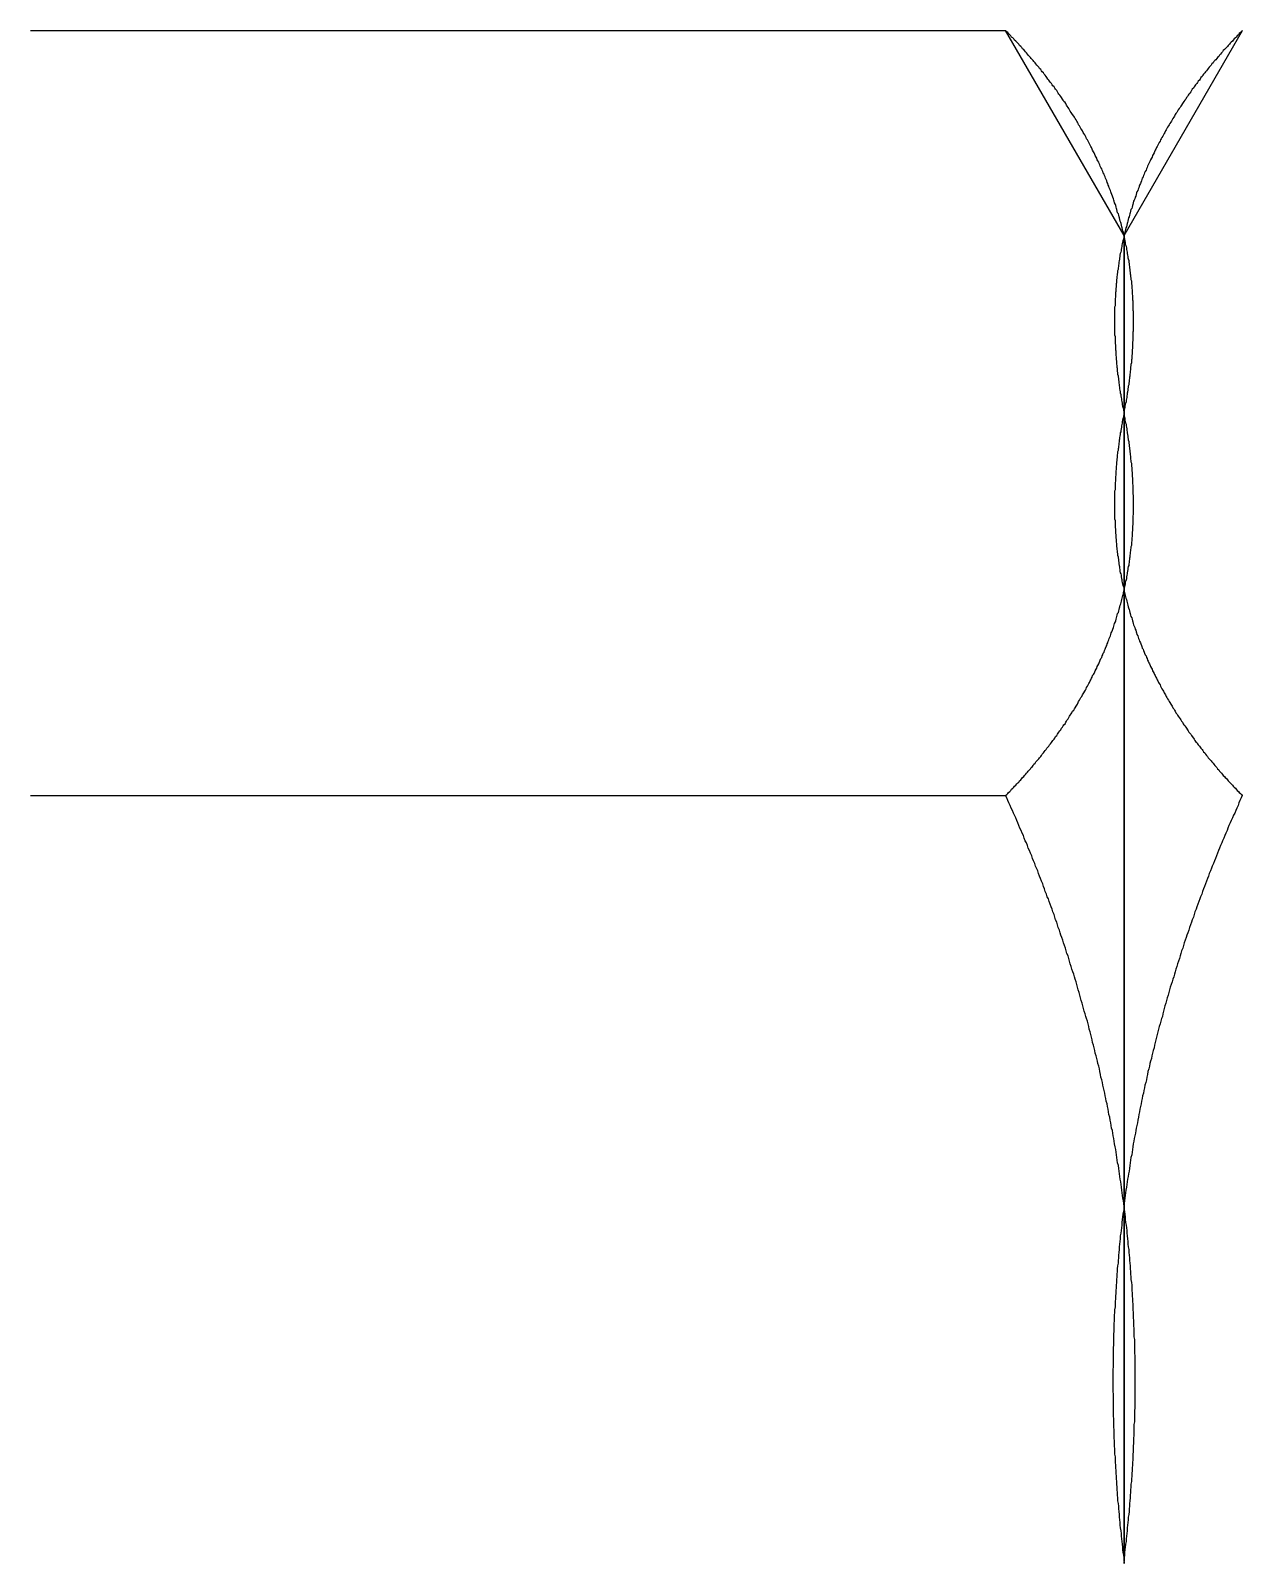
# Model space of a CAD drawing. Extents: x 69 to 225, y 65 to 130.
# Drawn here: x 102.174 to 105.374, y 111.609 to 115.65 of the extents above; entities that cross this region are included whole.
import ezdxf

# ---------------------------------------------------------------- set-up
doc = ezdxf.new("R2010")
doc.units = 0
doc.layers.get('0').update_dxf_attribs({"linetype": 'CONTINUOUS'})

msp = doc.modelspace()

# ---------------------------------------------------------------- linework, layer by layer
at = {"color": 7, "linetype": 'CONTINUOUS'}
for p, q in [((102.1744, 115.65), (104.7492, 115.65)), ((105.0618, 115.1085), (104.7492, 115.65)), ((105.0618, 115.1085), (105.3744, 115.65)), ((105.0618, 114.6396), (105.0618, 115.1085)), ((105.0618, 115.1085), (105.0618, 114.6396)), ((105.0618, 111.6085), (105.0618, 114.6396)), ((105.0618, 114.6396), (105.0618, 111.6085)), ((102.1744, 113.6292), (104.7492, 113.6292))]:
    msp.add_line(p, q, dxfattribs=at)
at = {"color": 7}
for points in [[(105.062, 114.64, 0), (105.063, 114.643, 0), (105.063, 114.647, 0), (105.064, 114.651, 0), (105.065, 114.655, 0), (105.065, 114.658, 0), (105.066, 114.662, 0), (105.067, 114.666, 0), (105.068, 114.67, 0), (105.068, 114.674, 0), (105.069, 114.677, 0), (105.07, 114.681, 0), (105.07, 114.685, 0), (105.071, 114.689, 0), (105.071, 114.693, 0), (105.072, 114.696, 0), (105.073, 114.7, 0), (105.073, 114.704, 0), (105.074, 114.708, 0), (105.074, 114.712, 0), (105.075, 114.715, 0), (105.075, 114.719, 0), (105.076, 114.723, 0), (105.076, 114.727, 0), (105.077, 114.731, 0), (105.077, 114.735, 0), (105.078, 114.738, 0), (105.078, 114.742, 0), (105.079, 114.746, 0), (105.079, 114.75, 0), (105.08, 114.754, 0), (105.08, 114.758, 0), (105.08, 114.761, 0), (105.081, 114.765, 0), (105.081, 114.769, 0), (105.082, 114.773, 0), (105.082, 114.777, 0), (105.082, 114.781, 0), (105.083, 114.784, 0), (105.083, 114.788, 0), (105.083, 114.792, 0), (105.084, 114.796, 0), (105.084, 114.8, 0), (105.084, 114.804, 0), (105.084, 114.807, 0), (105.085, 114.811, 0), (105.085, 114.815, 0), (105.085, 114.819, 0), (105.085, 114.823, 0), (105.085, 114.827, 0), (105.086, 114.831, 0), (105.086, 114.834, 0), (105.086, 114.838, 0), (105.086, 114.842, 0), (105.086, 114.846, 0), (105.086, 114.85, 0), (105.086, 114.854, 0), (105.087, 114.857, 0), (105.087, 114.861, 0), (105.087, 114.865, 0), (105.087, 114.869, 0), (105.087, 114.873, 0), (105.087, 114.877, 0), (105.087, 114.881, 0), (105.087, 114.884, 0), (105.087, 114.888, 0), (105.087, 114.892, 0), (105.087, 114.896, 0), (105.087, 114.9, 0), (105.087, 114.904, 0), (105.087, 114.908, 0), (105.086, 114.911, 0), (105.086, 114.915, 0), (105.086, 114.919, 0), (105.086, 114.923, 0), (105.086, 114.927, 0), (105.086, 114.931, 0), (105.086, 114.935, 0), (105.085, 114.938, 0), (105.085, 114.942, 0), (105.085, 114.946, 0), (105.085, 114.95, 0), (105.084, 114.954, 0), (105.084, 114.958, 0), (105.084, 114.961, 0), (105.084, 114.965, 0), (105.083, 114.969, 0), (105.083, 114.973, 0), (105.083, 114.977, 0), (105.082, 114.981, 0), (105.082, 114.984, 0), (105.082, 114.988, 0), (105.081, 114.992, 0), (105.081, 114.996, 0), (105.08, 115, 0), (105.08, 115.004, 0), (105.079, 115.007, 0), (105.079, 115.011, 0), (105.078, 115.015, 0), (105.078, 115.019, 0), (105.077, 115.023, 0), (105.077, 115.027, 0), (105.076, 115.03, 0), (105.076, 115.034, 0), (105.075, 115.038, 0), (105.075, 115.042, 0), (105.074, 115.046, 0), (105.073, 115.049, 0), (105.073, 115.053, 0), (105.072, 115.057, 0), (105.071, 115.061, 0), (105.071, 115.065, 0), (105.07, 115.068, 0), (105.069, 115.072, 0), (105.069, 115.076, 0), (105.068, 115.08, 0), (105.067, 115.083, 0), (105.066, 115.087, 0), (105.066, 115.091, 0), (105.065, 115.095, 0), (105.064, 115.099, 0), (105.063, 115.102, 0), (105.062, 115.106, 0), (105.061, 115.11, 0), (105.06, 115.114, 0), (105.06, 115.117, 0), (105.059, 115.121, 0), (105.058, 115.125, 0), (105.057, 115.129, 0), (105.056, 115.132, 0), (105.055, 115.136, 0), (105.054, 115.14, 0), (105.053, 115.143, 0), (105.052, 115.147, 0), (105.051, 115.151, 0), (105.05, 115.155, 0), (105.049, 115.158, 0), (105.048, 115.162, 0), (105.047, 115.166, 0), (105.045, 115.169, 0), (105.044, 115.173, 0), (105.043, 115.177, 0), (105.042, 115.18, 0), (105.041, 115.184, 0), (105.04, 115.188, 0), (105.039, 115.191, 0), (105.037, 115.195, 0), (105.036, 115.199, 0), (105.035, 115.202, 0), (105.034, 115.206, 0), (105.032, 115.21, 0), (105.031, 115.213, 0), (105.03, 115.217, 0), (105.028, 115.221, 0), (105.027, 115.224, 0), (105.026, 115.228, 0), (105.024, 115.231, 0), (105.023, 115.235, 0), (105.022, 115.239, 0), (105.02, 115.242, 0), (105.019, 115.246, 0), (105.017, 115.249, 0), (105.016, 115.253, 0), (105.015, 115.257, 0), (105.013, 115.26, 0), (105.012, 115.264, 0), (105.01, 115.267, 0), (105.009, 115.271, 0), (105.007, 115.274, 0), (105.006, 115.278, 0), (105.004, 115.281, 0), (105.003, 115.285, 0), (105.001, 115.288, 0), (104.999, 115.292, 0), (104.998, 115.295, 0), (104.996, 115.299, 0), (104.995, 115.302, 0), (104.993, 115.306, 0), (104.991, 115.309, 0), (104.99, 115.313, 0), (104.988, 115.316, 0), (104.986, 115.32, 0), (104.985, 115.323, 0), (104.983, 115.327, 0), (104.981, 115.33, 0), (104.979, 115.334, 0), (104.978, 115.337, 0), (104.976, 115.341, 0), (104.974, 115.344, 0), (104.972, 115.347, 0), (104.971, 115.351, 0), (104.969, 115.354, 0), (104.967, 115.358, 0), (104.965, 115.361, 0), (104.963, 115.364, 0), (104.962, 115.368, 0), (104.96, 115.371, 0), (104.958, 115.375, 0), (104.956, 115.378, 0), (104.954, 115.381, 0), (104.952, 115.385, 0), (104.95, 115.388, 0), (104.948, 115.391, 0), (104.946, 115.395, 0), (104.944, 115.398, 0), (104.942, 115.401, 0), (104.941, 115.405, 0), (104.939, 115.408, 0), (104.937, 115.411, 0), (104.935, 115.414, 0), (104.933, 115.418, 0), (104.931, 115.421, 0), (104.929, 115.424, 0), (104.926, 115.428, 0), (104.924, 115.431, 0), (104.922, 115.434, 0), (104.92, 115.437, 0), (104.918, 115.441, 0), (104.916, 115.444, 0), (104.914, 115.447, 0), (104.912, 115.45, 0), (104.91, 115.453, 0), (104.908, 115.457, 0), (104.906, 115.46, 0), (104.903, 115.463, 0), (104.901, 115.466, 0), (104.899, 115.469, 0), (104.897, 115.473, 0), (104.895, 115.476, 0), (104.892, 115.479, 0), (104.89, 115.482, 0), (104.888, 115.485, 0), (104.886, 115.488, 0), (104.884, 115.492, 0), (104.881, 115.495, 0), (104.879, 115.498, 0), (104.877, 115.501, 0), (104.874, 115.504, 0), (104.872, 115.507, 0), (104.87, 115.51, 0), (104.868, 115.513, 0), (104.865, 115.516, 0), (104.863, 115.519, 0), (104.861, 115.522, 0), (104.858, 115.526, 0), (104.856, 115.529, 0), (104.854, 115.532, 0), (104.851, 115.535, 0), (104.849, 115.538, 0), (104.846, 115.541, 0), (104.844, 115.544, 0), (104.842, 115.547, 0), (104.839, 115.55, 0), (104.837, 115.553, 0), (104.834, 115.556, 0), (104.832, 115.559, 0), (104.829, 115.562, 0), (104.827, 115.565, 0), (104.824, 115.568, 0), (104.822, 115.571, 0), (104.82, 115.573, 0), (104.817, 115.576, 0), (104.815, 115.579, 0), (104.812, 115.582, 0), (104.809, 115.585, 0), (104.807, 115.588, 0), (104.804, 115.591, 0), (104.802, 115.594, 0), (104.799, 115.597, 0), (104.797, 115.6, 0), (104.794, 115.602, 0), (104.792, 115.605, 0), (104.789, 115.608, 0), (104.786, 115.611, 0), (104.784, 115.614, 0), (104.781, 115.617, 0), (104.779, 115.619, 0), (104.776, 115.622, 0), (104.773, 115.625, 0), (104.771, 115.628, 0), (104.768, 115.631, 0), (104.765, 115.633, 0), (104.763, 115.636, 0), (104.76, 115.639, 0), (104.757, 115.642, 0), (104.755, 115.645, 0), (104.752, 115.647, 0), (104.749, 115.65, 0)], [(105.374, 115.65, 0), (105.372, 115.647, 0), (105.369, 115.645, 0), (105.366, 115.642, 0), (105.364, 115.639, 0), (105.361, 115.636, 0), (105.358, 115.633, 0), (105.356, 115.631, 0), (105.353, 115.628, 0), (105.35, 115.625, 0), (105.348, 115.622, 0), (105.345, 115.619, 0), (105.342, 115.617, 0), (105.34, 115.614, 0), (105.337, 115.611, 0), (105.335, 115.608, 0), (105.332, 115.605, 0), (105.329, 115.602, 0), (105.327, 115.6, 0), (105.324, 115.597, 0), (105.322, 115.594, 0), (105.319, 115.591, 0), (105.317, 115.588, 0), (105.314, 115.585, 0), (105.312, 115.582, 0), (105.309, 115.579, 0), (105.307, 115.576, 0), (105.304, 115.573, 0), (105.302, 115.571, 0), (105.299, 115.568, 0), (105.297, 115.565, 0), (105.294, 115.562, 0), (105.292, 115.559, 0), (105.289, 115.556, 0), (105.287, 115.553, 0), (105.284, 115.55, 0), (105.282, 115.547, 0), (105.28, 115.544, 0), (105.277, 115.541, 0), (105.275, 115.538, 0), (105.272, 115.535, 0), (105.27, 115.532, 0), (105.268, 115.529, 0), (105.265, 115.526, 0), (105.263, 115.522, 0), (105.261, 115.519, 0), (105.258, 115.516, 0), (105.256, 115.513, 0), (105.254, 115.51, 0), (105.251, 115.507, 0), (105.249, 115.504, 0), (105.247, 115.501, 0), (105.245, 115.498, 0), (105.242, 115.495, 0), (105.24, 115.492, 0), (105.238, 115.488, 0), (105.236, 115.485, 0), (105.233, 115.482, 0), (105.231, 115.479, 0), (105.229, 115.476, 0), (105.227, 115.473, 0), (105.225, 115.469, 0), (105.222, 115.466, 0), (105.22, 115.463, 0), (105.218, 115.46, 0), (105.216, 115.457, 0), (105.214, 115.453, 0), (105.212, 115.45, 0), (105.21, 115.447, 0), (105.207, 115.444, 0), (105.205, 115.441, 0), (105.203, 115.437, 0), (105.201, 115.434, 0), (105.199, 115.431, 0), (105.197, 115.428, 0), (105.195, 115.424, 0), (105.193, 115.421, 0), (105.191, 115.418, 0), (105.189, 115.414, 0), (105.187, 115.411, 0), (105.185, 115.408, 0), (105.183, 115.405, 0), (105.181, 115.401, 0), (105.179, 115.398, 0), (105.177, 115.395, 0), (105.175, 115.391, 0), (105.173, 115.388, 0), (105.171, 115.385, 0), (105.17, 115.381, 0), (105.168, 115.378, 0), (105.166, 115.375, 0), (105.164, 115.371, 0), (105.162, 115.368, 0), (105.16, 115.364, 0), (105.158, 115.361, 0), (105.157, 115.358, 0), (105.155, 115.354, 0), (105.153, 115.351, 0), (105.151, 115.347, 0), (105.149, 115.344, 0), (105.148, 115.341, 0), (105.146, 115.337, 0), (105.144, 115.334, 0), (105.142, 115.33, 0), (105.141, 115.327, 0), (105.139, 115.323, 0), (105.137, 115.32, 0), (105.136, 115.316, 0), (105.134, 115.313, 0), (105.132, 115.309, 0), (105.131, 115.306, 0), (105.129, 115.302, 0), (105.127, 115.299, 0), (105.126, 115.295, 0), (105.124, 115.292, 0), (105.123, 115.288, 0), (105.121, 115.285, 0), (105.12, 115.281, 0), (105.118, 115.278, 0), (105.116, 115.274, 0), (105.115, 115.271, 0), (105.113, 115.267, 0), (105.112, 115.264, 0), (105.11, 115.26, 0), (105.109, 115.257, 0), (105.108, 115.253, 0), (105.106, 115.249, 0), (105.105, 115.246, 0), (105.103, 115.242, 0), (105.102, 115.239, 0), (105.101, 115.235, 0), (105.099, 115.231, 0), (105.098, 115.228, 0), (105.096, 115.224, 0), (105.095, 115.221, 0), (105.094, 115.217, 0), (105.093, 115.213, 0), (105.091, 115.21, 0), (105.09, 115.206, 0), (105.089, 115.202, 0), (105.087, 115.199, 0), (105.086, 115.195, 0), (105.085, 115.191, 0), (105.084, 115.188, 0), (105.083, 115.184, 0), (105.082, 115.18, 0), (105.08, 115.177, 0), (105.079, 115.173, 0), (105.078, 115.169, 0), (105.077, 115.166, 0), (105.076, 115.162, 0), (105.075, 115.158, 0), (105.074, 115.155, 0), (105.073, 115.151, 0), (105.072, 115.147, 0), (105.071, 115.143, 0), (105.07, 115.14, 0), (105.069, 115.136, 0), (105.068, 115.132, 0), (105.067, 115.129, 0), (105.066, 115.125, 0), (105.065, 115.121, 0), (105.064, 115.117, 0), (105.063, 115.114, 0), (105.062, 115.11, 0), (105.061, 115.106, 0), (105.061, 115.102, 0), (105.06, 115.099, 0), (105.059, 115.095, 0), (105.058, 115.091, 0), (105.057, 115.087, 0), (105.056, 115.083, 0), (105.056, 115.08, 0), (105.055, 115.076, 0), (105.054, 115.072, 0), (105.054, 115.068, 0), (105.053, 115.065, 0), (105.052, 115.061, 0), (105.051, 115.057, 0), (105.051, 115.053, 0), (105.05, 115.049, 0), (105.05, 115.046, 0), (105.049, 115.042, 0), (105.048, 115.038, 0), (105.048, 115.034, 0), (105.047, 115.03, 0), (105.047, 115.027, 0), (105.046, 115.023, 0), (105.046, 115.019, 0), (105.045, 115.015, 0), (105.045, 115.011, 0), (105.044, 115.007, 0), (105.044, 115.004, 0), (105.043, 115, 0), (105.043, 114.996, 0), (105.042, 114.992, 0), (105.042, 114.988, 0), (105.042, 114.984, 0), (105.041, 114.981, 0), (105.041, 114.977, 0), (105.041, 114.973, 0), (105.04, 114.969, 0), (105.04, 114.965, 0), (105.04, 114.961, 0), (105.039, 114.958, 0), (105.039, 114.954, 0), (105.039, 114.95, 0), (105.039, 114.946, 0), (105.038, 114.942, 0), (105.038, 114.938, 0), (105.038, 114.935, 0), (105.038, 114.931, 0), (105.038, 114.927, 0), (105.038, 114.923, 0), (105.037, 114.919, 0), (105.037, 114.915, 0), (105.037, 114.911, 0), (105.037, 114.908, 0), (105.037, 114.904, 0), (105.037, 114.9, 0), (105.037, 114.896, 0), (105.037, 114.892, 0), (105.037, 114.888, 0), (105.037, 114.884, 0), (105.037, 114.881, 0), (105.037, 114.877, 0), (105.037, 114.873, 0), (105.037, 114.869, 0), (105.037, 114.865, 0), (105.037, 114.861, 0), (105.037, 114.857, 0), (105.037, 114.854, 0), (105.037, 114.85, 0), (105.037, 114.846, 0), (105.038, 114.842, 0), (105.038, 114.838, 0), (105.038, 114.834, 0), (105.038, 114.831, 0), (105.038, 114.827, 0), (105.038, 114.823, 0), (105.039, 114.819, 0), (105.039, 114.815, 0), (105.039, 114.811, 0), (105.039, 114.807, 0), (105.04, 114.804, 0), (105.04, 114.8, 0), (105.04, 114.796, 0), (105.04, 114.792, 0), (105.041, 114.788, 0), (105.041, 114.784, 0), (105.041, 114.781, 0), (105.042, 114.777, 0), (105.042, 114.773, 0), (105.042, 114.769, 0), (105.043, 114.765, 0), (105.043, 114.761, 0), (105.044, 114.758, 0), (105.044, 114.754, 0), (105.044, 114.75, 0), (105.045, 114.746, 0), (105.045, 114.742, 0), (105.046, 114.738, 0), (105.046, 114.735, 0), (105.047, 114.731, 0), (105.047, 114.727, 0), (105.048, 114.723, 0), (105.048, 114.719, 0), (105.049, 114.715, 0), (105.049, 114.712, 0), (105.05, 114.708, 0), (105.05, 114.704, 0), (105.051, 114.7, 0), (105.052, 114.696, 0), (105.052, 114.693, 0), (105.053, 114.689, 0), (105.053, 114.685, 0), (105.054, 114.681, 0), (105.055, 114.677, 0), (105.055, 114.674, 0), (105.056, 114.67, 0), (105.057, 114.666, 0), (105.057, 114.662, 0), (105.058, 114.658, 0), (105.059, 114.655, 0), (105.06, 114.651, 0), (105.06, 114.647, 0), (105.061, 114.643, 0), (105.062, 114.64, 0)], [(104.749, 113.629, 0), (104.752, 113.632, 0), (104.755, 113.635, 0), (104.757, 113.637, 0), (104.76, 113.64, 0), (104.763, 113.643, 0), (104.765, 113.646, 0), (104.768, 113.649, 0), (104.771, 113.651, 0), (104.773, 113.654, 0), (104.776, 113.657, 0), (104.779, 113.66, 0), (104.781, 113.663, 0), (104.784, 113.665, 0), (104.786, 113.668, 0), (104.789, 113.671, 0), (104.792, 113.674, 0), (104.794, 113.677, 0), (104.797, 113.68, 0), (104.799, 113.682, 0), (104.802, 113.685, 0), (104.804, 113.688, 0), (104.807, 113.691, 0), (104.809, 113.694, 0), (104.812, 113.697, 0), (104.815, 113.7, 0), (104.817, 113.703, 0), (104.82, 113.706, 0), (104.822, 113.709, 0), (104.824, 113.712, 0), (104.827, 113.715, 0), (104.829, 113.718, 0), (104.832, 113.721, 0), (104.834, 113.724, 0), (104.837, 113.726, 0), (104.839, 113.729, 0), (104.842, 113.732, 0), (104.844, 113.735, 0), (104.846, 113.739, 0), (104.849, 113.742, 0), (104.851, 113.745, 0), (104.854, 113.748, 0), (104.856, 113.751, 0), (104.858, 113.754, 0), (104.861, 113.757, 0), (104.863, 113.76, 0), (104.865, 113.763, 0), (104.868, 113.766, 0), (104.87, 113.769, 0), (104.872, 113.772, 0), (104.874, 113.775, 0), (104.877, 113.778, 0), (104.879, 113.781, 0), (104.881, 113.785, 0), (104.884, 113.788, 0), (104.886, 113.791, 0), (104.888, 113.794, 0), (104.89, 113.797, 0), (104.892, 113.8, 0), (104.895, 113.803, 0), (104.897, 113.807, 0), (104.899, 113.81, 0), (104.901, 113.813, 0), (104.903, 113.816, 0), (104.906, 113.819, 0), (104.908, 113.823, 0), (104.91, 113.826, 0), (104.912, 113.829, 0), (104.914, 113.832, 0), (104.916, 113.835, 0), (104.918, 113.839, 0), (104.92, 113.842, 0), (104.922, 113.845, 0), (104.924, 113.848, 0), (104.926, 113.852, 0), (104.929, 113.855, 0), (104.931, 113.858, 0), (104.933, 113.861, 0), (104.935, 113.865, 0), (104.937, 113.868, 0), (104.939, 113.871, 0), (104.941, 113.875, 0), (104.942, 113.878, 0), (104.944, 113.881, 0), (104.946, 113.885, 0), (104.948, 113.888, 0), (104.95, 113.891, 0), (104.952, 113.895, 0), (104.954, 113.898, 0), (104.956, 113.901, 0), (104.958, 113.905, 0), (104.96, 113.908, 0), (104.962, 113.911, 0), (104.963, 113.915, 0), (104.965, 113.918, 0), (104.967, 113.922, 0), (104.969, 113.925, 0), (104.971, 113.928, 0), (104.972, 113.932, 0), (104.974, 113.935, 0), (104.976, 113.939, 0), (104.978, 113.942, 0), (104.979, 113.946, 0), (104.981, 113.949, 0), (104.983, 113.952, 0), (104.985, 113.956, 0), (104.986, 113.959, 0), (104.988, 113.963, 0), (104.99, 113.966, 0), (104.991, 113.97, 0), (104.993, 113.973, 0), (104.995, 113.977, 0), (104.996, 113.98, 0), (104.998, 113.984, 0), (104.999, 113.987, 0), (105.001, 113.991, 0), (105.003, 113.994, 0), (105.004, 113.998, 0), (105.006, 114.001, 0), (105.007, 114.005, 0), (105.009, 114.008, 0), (105.01, 114.012, 0), (105.012, 114.016, 0), (105.013, 114.019, 0), (105.015, 114.023, 0), (105.016, 114.026, 0), (105.017, 114.03, 0), (105.019, 114.033, 0), (105.02, 114.037, 0), (105.022, 114.041, 0), (105.023, 114.044, 0), (105.024, 114.048, 0), (105.026, 114.051, 0), (105.027, 114.055, 0), (105.028, 114.059, 0), (105.03, 114.062, 0), (105.031, 114.066, 0), (105.032, 114.069, 0), (105.034, 114.073, 0), (105.035, 114.077, 0), (105.036, 114.08, 0), (105.037, 114.084, 0), (105.039, 114.088, 0), (105.04, 114.091, 0), (105.041, 114.095, 0), (105.042, 114.099, 0), (105.043, 114.102, 0), (105.044, 114.106, 0), (105.045, 114.11, 0), (105.047, 114.113, 0), (105.048, 114.117, 0), (105.049, 114.121, 0), (105.05, 114.125, 0), (105.051, 114.128, 0), (105.052, 114.132, 0), (105.053, 114.136, 0), (105.054, 114.139, 0), (105.055, 114.143, 0), (105.056, 114.147, 0), (105.057, 114.151, 0), (105.058, 114.154, 0), (105.059, 114.158, 0), (105.06, 114.162, 0), (105.06, 114.166, 0), (105.061, 114.169, 0), (105.062, 114.173, 0), (105.063, 114.177, 0), (105.064, 114.181, 0), (105.065, 114.184, 0), (105.066, 114.188, 0), (105.066, 114.192, 0), (105.067, 114.196, 0), (105.068, 114.2, 0), (105.069, 114.203, 0), (105.069, 114.207, 0), (105.07, 114.211, 0), (105.071, 114.215, 0), (105.071, 114.218, 0), (105.072, 114.222, 0), (105.073, 114.226, 0), (105.073, 114.23, 0), (105.074, 114.234, 0), (105.075, 114.237, 0), (105.075, 114.241, 0), (105.076, 114.245, 0), (105.076, 114.249, 0), (105.077, 114.253, 0), (105.077, 114.257, 0), (105.078, 114.26, 0), (105.078, 114.264, 0), (105.079, 114.268, 0), (105.079, 114.272, 0), (105.08, 114.276, 0), (105.08, 114.279, 0), (105.081, 114.283, 0), (105.081, 114.287, 0), (105.082, 114.291, 0), (105.082, 114.295, 0), (105.082, 114.299, 0), (105.083, 114.302, 0), (105.083, 114.306, 0), (105.083, 114.31, 0), (105.084, 114.314, 0), (105.084, 114.318, 0), (105.084, 114.322, 0), (105.084, 114.325, 0), (105.085, 114.329, 0), (105.085, 114.333, 0), (105.085, 114.337, 0), (105.085, 114.341, 0), (105.086, 114.345, 0), (105.086, 114.349, 0), (105.086, 114.352, 0), (105.086, 114.356, 0), (105.086, 114.36, 0), (105.086, 114.364, 0), (105.086, 114.368, 0), (105.087, 114.372, 0), (105.087, 114.376, 0), (105.087, 114.379, 0), (105.087, 114.383, 0), (105.087, 114.387, 0), (105.087, 114.391, 0), (105.087, 114.395, 0), (105.087, 114.399, 0), (105.087, 114.402, 0), (105.087, 114.406, 0), (105.087, 114.41, 0), (105.087, 114.414, 0), (105.087, 114.418, 0), (105.087, 114.422, 0), (105.086, 114.426, 0), (105.086, 114.429, 0), (105.086, 114.433, 0), (105.086, 114.437, 0), (105.086, 114.441, 0), (105.086, 114.445, 0), (105.086, 114.449, 0), (105.085, 114.453, 0), (105.085, 114.456, 0), (105.085, 114.46, 0), (105.085, 114.464, 0), (105.085, 114.468, 0), (105.084, 114.472, 0), (105.084, 114.476, 0), (105.084, 114.479, 0), (105.084, 114.483, 0), (105.083, 114.487, 0), (105.083, 114.491, 0), (105.083, 114.495, 0), (105.082, 114.499, 0), (105.082, 114.503, 0), (105.082, 114.506, 0), (105.081, 114.51, 0), (105.081, 114.514, 0), (105.08, 114.518, 0), (105.08, 114.522, 0), (105.08, 114.526, 0), (105.079, 114.529, 0), (105.079, 114.533, 0), (105.078, 114.537, 0), (105.078, 114.541, 0), (105.077, 114.545, 0), (105.077, 114.548, 0), (105.076, 114.552, 0), (105.076, 114.556, 0), (105.075, 114.56, 0), (105.075, 114.564, 0), (105.074, 114.568, 0), (105.074, 114.571, 0), (105.073, 114.575, 0), (105.073, 114.579, 0), (105.072, 114.583, 0), (105.071, 114.587, 0), (105.071, 114.59, 0), (105.07, 114.594, 0), (105.07, 114.598, 0), (105.069, 114.602, 0), (105.068, 114.606, 0), (105.068, 114.609, 0), (105.067, 114.613, 0), (105.066, 114.617, 0), (105.065, 114.621, 0), (105.065, 114.625, 0), (105.064, 114.628, 0), (105.063, 114.632, 0), (105.063, 114.636, 0), (105.062, 114.64, 0)], [(105.062, 114.64, 0), (105.061, 114.636, 0), (105.06, 114.632, 0), (105.06, 114.628, 0), (105.059, 114.625, 0), (105.058, 114.621, 0), (105.057, 114.617, 0), (105.057, 114.613, 0), (105.056, 114.609, 0), (105.055, 114.606, 0), (105.055, 114.602, 0), (105.054, 114.598, 0), (105.053, 114.594, 0), (105.053, 114.59, 0), (105.052, 114.587, 0), (105.052, 114.583, 0), (105.051, 114.579, 0), (105.05, 114.575, 0), (105.05, 114.571, 0), (105.049, 114.568, 0), (105.049, 114.564, 0), (105.048, 114.56, 0), (105.048, 114.556, 0), (105.047, 114.552, 0), (105.047, 114.548, 0), (105.046, 114.545, 0), (105.046, 114.541, 0), (105.045, 114.537, 0), (105.045, 114.533, 0), (105.044, 114.529, 0), (105.044, 114.526, 0), (105.044, 114.522, 0), (105.043, 114.518, 0), (105.043, 114.514, 0), (105.042, 114.51, 0), (105.042, 114.506, 0), (105.042, 114.503, 0), (105.041, 114.499, 0), (105.041, 114.495, 0), (105.041, 114.491, 0), (105.04, 114.487, 0), (105.04, 114.483, 0), (105.04, 114.479, 0), (105.04, 114.476, 0), (105.039, 114.472, 0), (105.039, 114.468, 0), (105.039, 114.464, 0), (105.039, 114.46, 0), (105.038, 114.456, 0), (105.038, 114.453, 0), (105.038, 114.449, 0), (105.038, 114.445, 0), (105.038, 114.441, 0), (105.038, 114.437, 0), (105.037, 114.433, 0), (105.037, 114.429, 0), (105.037, 114.426, 0), (105.037, 114.422, 0), (105.037, 114.418, 0), (105.037, 114.414, 0), (105.037, 114.41, 0), (105.037, 114.406, 0), (105.037, 114.402, 0), (105.037, 114.399, 0), (105.037, 114.395, 0), (105.037, 114.391, 0), (105.037, 114.387, 0), (105.037, 114.383, 0), (105.037, 114.379, 0), (105.037, 114.376, 0), (105.037, 114.372, 0), (105.037, 114.368, 0), (105.037, 114.364, 0), (105.037, 114.36, 0), (105.038, 114.356, 0), (105.038, 114.352, 0), (105.038, 114.349, 0), (105.038, 114.345, 0), (105.038, 114.341, 0), (105.038, 114.337, 0), (105.039, 114.333, 0), (105.039, 114.329, 0), (105.039, 114.325, 0), (105.039, 114.322, 0), (105.04, 114.318, 0), (105.04, 114.314, 0), (105.04, 114.31, 0), (105.041, 114.306, 0), (105.041, 114.302, 0), (105.041, 114.299, 0), (105.042, 114.295, 0), (105.042, 114.291, 0), (105.042, 114.287, 0), (105.043, 114.283, 0), (105.043, 114.279, 0), (105.044, 114.276, 0), (105.044, 114.272, 0), (105.045, 114.268, 0), (105.045, 114.264, 0), (105.046, 114.26, 0), (105.046, 114.257, 0), (105.047, 114.253, 0), (105.047, 114.249, 0), (105.048, 114.245, 0), (105.048, 114.241, 0), (105.049, 114.237, 0), (105.05, 114.234, 0), (105.05, 114.23, 0), (105.051, 114.226, 0), (105.051, 114.222, 0), (105.052, 114.218, 0), (105.053, 114.215, 0), (105.054, 114.211, 0), (105.054, 114.207, 0), (105.055, 114.203, 0), (105.056, 114.2, 0), (105.056, 114.196, 0), (105.057, 114.192, 0), (105.058, 114.188, 0), (105.059, 114.184, 0), (105.06, 114.181, 0), (105.061, 114.177, 0), (105.061, 114.173, 0), (105.062, 114.169, 0), (105.063, 114.166, 0), (105.064, 114.162, 0), (105.065, 114.158, 0), (105.066, 114.154, 0), (105.067, 114.151, 0), (105.068, 114.147, 0), (105.069, 114.143, 0), (105.07, 114.139, 0), (105.071, 114.136, 0), (105.072, 114.132, 0), (105.073, 114.128, 0), (105.074, 114.125, 0), (105.075, 114.121, 0), (105.076, 114.117, 0), (105.077, 114.113, 0), (105.078, 114.11, 0), (105.079, 114.106, 0), (105.08, 114.102, 0), (105.082, 114.099, 0), (105.083, 114.095, 0), (105.084, 114.091, 0), (105.085, 114.088, 0), (105.086, 114.084, 0), (105.087, 114.08, 0), (105.089, 114.077, 0), (105.09, 114.073, 0), (105.091, 114.069, 0), (105.093, 114.066, 0), (105.094, 114.062, 0), (105.095, 114.059, 0), (105.096, 114.055, 0), (105.098, 114.051, 0), (105.099, 114.048, 0), (105.1, 114.044, 0), (105.102, 114.041, 0), (105.103, 114.037, 0), (105.105, 114.033, 0), (105.106, 114.03, 0), (105.108, 114.026, 0), (105.109, 114.023, 0), (105.11, 114.019, 0), (105.112, 114.016, 0), (105.113, 114.012, 0), (105.115, 114.008, 0), (105.116, 114.005, 0), (105.118, 114.001, 0), (105.12, 113.998, 0), (105.121, 113.994, 0), (105.123, 113.991, 0), (105.124, 113.987, 0), (105.126, 113.984, 0), (105.127, 113.98, 0), (105.129, 113.977, 0), (105.131, 113.973, 0), (105.132, 113.97, 0), (105.134, 113.966, 0), (105.136, 113.963, 0), (105.137, 113.959, 0), (105.139, 113.956, 0), (105.141, 113.952, 0), (105.142, 113.949, 0), (105.144, 113.946, 0), (105.146, 113.942, 0), (105.148, 113.939, 0), (105.149, 113.935, 0), (105.151, 113.932, 0), (105.153, 113.928, 0), (105.155, 113.925, 0), (105.157, 113.922, 0), (105.158, 113.918, 0), (105.16, 113.915, 0), (105.162, 113.911, 0), (105.164, 113.908, 0), (105.166, 113.905, 0), (105.168, 113.901, 0), (105.17, 113.898, 0), (105.171, 113.895, 0), (105.173, 113.891, 0), (105.175, 113.888, 0), (105.177, 113.885, 0), (105.179, 113.881, 0), (105.181, 113.878, 0), (105.183, 113.875, 0), (105.185, 113.871, 0), (105.187, 113.868, 0), (105.189, 113.865, 0), (105.191, 113.861, 0), (105.193, 113.858, 0), (105.195, 113.855, 0), (105.197, 113.852, 0), (105.199, 113.848, 0), (105.201, 113.845, 0), (105.203, 113.842, 0), (105.205, 113.839, 0), (105.207, 113.835, 0), (105.21, 113.832, 0), (105.212, 113.829, 0), (105.214, 113.826, 0), (105.216, 113.823, 0), (105.218, 113.819, 0), (105.22, 113.816, 0), (105.222, 113.813, 0), (105.225, 113.81, 0), (105.227, 113.807, 0), (105.229, 113.803, 0), (105.231, 113.8, 0), (105.233, 113.797, 0), (105.236, 113.794, 0), (105.238, 113.791, 0), (105.24, 113.788, 0), (105.242, 113.785, 0), (105.245, 113.781, 0), (105.247, 113.778, 0), (105.249, 113.775, 0), (105.251, 113.772, 0), (105.254, 113.769, 0), (105.256, 113.766, 0), (105.258, 113.763, 0), (105.261, 113.76, 0), (105.263, 113.757, 0), (105.265, 113.754, 0), (105.268, 113.751, 0), (105.27, 113.748, 0), (105.272, 113.745, 0), (105.275, 113.742, 0), (105.277, 113.739, 0), (105.28, 113.735, 0), (105.282, 113.732, 0), (105.284, 113.729, 0), (105.287, 113.726, 0), (105.289, 113.724, 0), (105.292, 113.721, 0), (105.294, 113.718, 0), (105.297, 113.715, 0), (105.299, 113.712, 0), (105.302, 113.709, 0), (105.304, 113.706, 0), (105.307, 113.703, 0), (105.309, 113.7, 0), (105.312, 113.697, 0), (105.314, 113.694, 0), (105.317, 113.691, 0), (105.319, 113.688, 0), (105.322, 113.685, 0), (105.324, 113.682, 0), (105.327, 113.68, 0), (105.329, 113.677, 0), (105.332, 113.674, 0), (105.335, 113.671, 0), (105.337, 113.668, 0), (105.34, 113.665, 0), (105.342, 113.663, 0), (105.345, 113.66, 0), (105.348, 113.657, 0), (105.35, 113.654, 0), (105.353, 113.651, 0), (105.356, 113.649, 0), (105.358, 113.646, 0), (105.361, 113.643, 0), (105.364, 113.64, 0), (105.366, 113.637, 0), (105.369, 113.635, 0), (105.372, 113.632, 0), (105.374, 113.629, 0)], [(105.062, 111.609, 0), (105.063, 111.616, 0), (105.064, 111.623, 0), (105.064, 111.63, 0), (105.065, 111.637, 0), (105.066, 111.644, 0), (105.067, 111.652, 0), (105.068, 111.659, 0), (105.068, 111.666, 0), (105.069, 111.673, 0), (105.07, 111.68, 0), (105.071, 111.687, 0), (105.071, 111.695, 0), (105.072, 111.702, 0), (105.073, 111.709, 0), (105.074, 111.716, 0), (105.074, 111.723, 0), (105.075, 111.73, 0), (105.076, 111.738, 0), (105.076, 111.745, 0), (105.077, 111.752, 0), (105.077, 111.759, 0), (105.078, 111.766, 0), (105.079, 111.774, 0), (105.079, 111.781, 0), (105.08, 111.788, 0), (105.08, 111.795, 0), (105.081, 111.802, 0), (105.081, 111.81, 0), (105.082, 111.817, 0), (105.082, 111.824, 0), (105.083, 111.831, 0), (105.083, 111.838, 0), (105.084, 111.846, 0), (105.084, 111.853, 0), (105.085, 111.86, 0), (105.085, 111.867, 0), (105.086, 111.874, 0), (105.086, 111.882, 0), (105.086, 111.889, 0), (105.087, 111.896, 0), (105.087, 111.903, 0), (105.087, 111.911, 0), (105.088, 111.918, 0), (105.088, 111.925, 0), (105.088, 111.932, 0), (105.089, 111.939, 0), (105.089, 111.947, 0), (105.089, 111.954, 0), (105.089, 111.961, 0), (105.089, 111.968, 0), (105.09, 111.975, 0), (105.09, 111.983, 0), (105.09, 111.99, 0), (105.09, 111.997, 0), (105.09, 112.004, 0), (105.091, 112.012, 0), (105.091, 112.019, 0), (105.091, 112.026, 0), (105.091, 112.033, 0), (105.091, 112.04, 0), (105.091, 112.048, 0), (105.091, 112.055, 0), (105.091, 112.062, 0), (105.091, 112.069, 0), (105.091, 112.076, 0), (105.091, 112.084, 0), (105.091, 112.091, 0), (105.091, 112.098, 0), (105.091, 112.105, 0), (105.091, 112.113, 0), (105.091, 112.12, 0), (105.091, 112.127, 0), (105.091, 112.134, 0), (105.091, 112.141, 0), (105.091, 112.149, 0), (105.09, 112.156, 0), (105.09, 112.163, 0), (105.09, 112.17, 0), (105.09, 112.178, 0), (105.09, 112.185, 0), (105.09, 112.192, 0), (105.089, 112.199, 0), (105.089, 112.206, 0), (105.089, 112.214, 0), (105.089, 112.221, 0), (105.088, 112.228, 0), (105.088, 112.235, 0), (105.088, 112.242, 0), (105.087, 112.25, 0), (105.087, 112.257, 0), (105.087, 112.264, 0), (105.086, 112.271, 0), (105.086, 112.279, 0), (105.086, 112.286, 0), (105.085, 112.293, 0), (105.085, 112.3, 0), (105.084, 112.307, 0), (105.084, 112.315, 0), (105.083, 112.322, 0), (105.083, 112.329, 0), (105.083, 112.336, 0), (105.082, 112.343, 0), (105.081, 112.351, 0), (105.081, 112.358, 0), (105.08, 112.365, 0), (105.08, 112.372, 0), (105.079, 112.379, 0), (105.079, 112.387, 0), (105.078, 112.394, 0), (105.077, 112.401, 0), (105.077, 112.408, 0), (105.076, 112.415, 0), (105.075, 112.422, 0), (105.075, 112.43, 0), (105.074, 112.437, 0), (105.073, 112.444, 0), (105.073, 112.451, 0), (105.072, 112.458, 0), (105.071, 112.466, 0), (105.07, 112.473, 0), (105.07, 112.48, 0), (105.069, 112.487, 0), (105.068, 112.494, 0), (105.067, 112.501, 0), (105.066, 112.509, 0), (105.066, 112.516, 0), (105.065, 112.523, 0), (105.064, 112.53, 0), (105.063, 112.537, 0), (105.062, 112.544, 0), (105.061, 112.552, 0), (105.06, 112.559, 0), (105.059, 112.566, 0), (105.058, 112.573, 0), (105.057, 112.58, 0), (105.056, 112.587, 0), (105.055, 112.595, 0), (105.054, 112.602, 0), (105.053, 112.609, 0), (105.052, 112.616, 0), (105.051, 112.623, 0), (105.05, 112.63, 0), (105.049, 112.637, 0), (105.048, 112.644, 0), (105.047, 112.652, 0), (105.045, 112.659, 0), (105.044, 112.666, 0), (105.043, 112.673, 0), (105.042, 112.68, 0), (105.041, 112.687, 0), (105.04, 112.694, 0), (105.038, 112.701, 0), (105.037, 112.709, 0), (105.036, 112.716, 0), (105.035, 112.723, 0), (105.033, 112.73, 0), (105.032, 112.737, 0), (105.031, 112.744, 0), (105.029, 112.751, 0), (105.028, 112.758, 0), (105.027, 112.765, 0), (105.025, 112.772, 0), (105.024, 112.78, 0), (105.022, 112.787, 0), (105.021, 112.794, 0), (105.02, 112.801, 0), (105.018, 112.808, 0), (105.017, 112.815, 0), (105.015, 112.822, 0), (105.014, 112.829, 0), (105.012, 112.836, 0), (105.011, 112.843, 0), (105.009, 112.85, 0), (105.008, 112.857, 0), (105.006, 112.864, 0), (105.005, 112.871, 0), (105.003, 112.878, 0), (105.001, 112.885, 0), (105, 112.892, 0), (104.998, 112.9, 0), (104.997, 112.907, 0), (104.995, 112.914, 0), (104.993, 112.921, 0), (104.992, 112.928, 0), (104.99, 112.935, 0), (104.988, 112.942, 0), (104.986, 112.949, 0), (104.985, 112.956, 0), (104.983, 112.963, 0), (104.981, 112.97, 0), (104.979, 112.977, 0), (104.978, 112.984, 0), (104.976, 112.991, 0), (104.974, 112.998, 0), (104.972, 113.005, 0), (104.97, 113.012, 0), (104.969, 113.019, 0), (104.967, 113.026, 0), (104.965, 113.033, 0), (104.963, 113.04, 0), (104.961, 113.046, 0), (104.959, 113.053, 0), (104.957, 113.06, 0), (104.955, 113.067, 0), (104.953, 113.074, 0), (104.951, 113.081, 0), (104.949, 113.088, 0), (104.947, 113.095, 0), (104.945, 113.102, 0), (104.943, 113.109, 0), (104.941, 113.116, 0), (104.939, 113.123, 0), (104.937, 113.13, 0), (104.935, 113.137, 0), (104.933, 113.144, 0), (104.931, 113.15, 0), (104.929, 113.157, 0), (104.927, 113.164, 0), (104.924, 113.171, 0), (104.922, 113.178, 0), (104.92, 113.185, 0), (104.918, 113.192, 0), (104.916, 113.199, 0), (104.914, 113.206, 0), (104.911, 113.212, 0), (104.909, 113.219, 0), (104.907, 113.226, 0), (104.905, 113.233, 0), (104.902, 113.24, 0), (104.9, 113.247, 0), (104.898, 113.254, 0), (104.895, 113.26, 0), (104.893, 113.267, 0), (104.891, 113.274, 0), (104.888, 113.281, 0), (104.886, 113.288, 0), (104.884, 113.295, 0), (104.881, 113.301, 0), (104.879, 113.308, 0), (104.877, 113.315, 0), (104.874, 113.322, 0), (104.872, 113.329, 0), (104.869, 113.335, 0), (104.867, 113.342, 0), (104.864, 113.349, 0), (104.862, 113.356, 0), (104.859, 113.362, 0), (104.857, 113.369, 0), (104.854, 113.376, 0), (104.852, 113.383, 0), (104.849, 113.389, 0), (104.847, 113.396, 0), (104.844, 113.403, 0), (104.841, 113.41, 0), (104.839, 113.416, 0), (104.836, 113.423, 0), (104.834, 113.43, 0), (104.831, 113.437, 0), (104.828, 113.443, 0), (104.826, 113.45, 0), (104.823, 113.457, 0), (104.82, 113.463, 0), (104.818, 113.47, 0), (104.815, 113.477, 0), (104.812, 113.484, 0), (104.809, 113.49, 0), (104.807, 113.497, 0), (104.804, 113.504, 0), (104.801, 113.51, 0), (104.798, 113.517, 0), (104.796, 113.524, 0), (104.793, 113.53, 0), (104.79, 113.537, 0), (104.787, 113.543, 0), (104.784, 113.55, 0), (104.781, 113.557, 0), (104.779, 113.563, 0), (104.776, 113.57, 0), (104.773, 113.577, 0), (104.77, 113.583, 0), (104.767, 113.59, 0), (104.764, 113.596, 0), (104.761, 113.603, 0), (104.758, 113.61, 0), (104.755, 113.616, 0), (104.752, 113.623, 0), (104.749, 113.629, 0)], [(105.374, 113.629, 0), (105.371, 113.623, 0), (105.368, 113.616, 0), (105.365, 113.61, 0), (105.363, 113.603, 0), (105.36, 113.596, 0), (105.357, 113.59, 0), (105.354, 113.583, 0), (105.351, 113.577, 0), (105.348, 113.57, 0), (105.345, 113.563, 0), (105.342, 113.557, 0), (105.339, 113.55, 0), (105.336, 113.543, 0), (105.334, 113.537, 0), (105.331, 113.53, 0), (105.328, 113.524, 0), (105.325, 113.517, 0), (105.322, 113.51, 0), (105.32, 113.504, 0), (105.317, 113.497, 0), (105.314, 113.49, 0), (105.311, 113.484, 0), (105.309, 113.477, 0), (105.306, 113.47, 0), (105.303, 113.463, 0), (105.301, 113.457, 0), (105.298, 113.45, 0), (105.295, 113.443, 0), (105.293, 113.437, 0), (105.29, 113.43, 0), (105.287, 113.423, 0), (105.285, 113.416, 0), (105.282, 113.41, 0), (105.28, 113.403, 0), (105.277, 113.396, 0), (105.274, 113.389, 0), (105.272, 113.383, 0), (105.269, 113.376, 0), (105.267, 113.369, 0), (105.264, 113.362, 0), (105.262, 113.356, 0), (105.259, 113.349, 0), (105.257, 113.342, 0), (105.254, 113.335, 0), (105.252, 113.329, 0), (105.249, 113.322, 0), (105.247, 113.315, 0), (105.245, 113.308, 0), (105.242, 113.301, 0), (105.24, 113.295, 0), (105.237, 113.288, 0), (105.235, 113.281, 0), (105.233, 113.274, 0), (105.23, 113.267, 0), (105.228, 113.26, 0), (105.226, 113.254, 0), (105.223, 113.247, 0), (105.221, 113.24, 0), (105.219, 113.233, 0), (105.217, 113.226, 0), (105.214, 113.219, 0), (105.212, 113.212, 0), (105.21, 113.206, 0), (105.208, 113.199, 0), (105.206, 113.192, 0), (105.203, 113.185, 0), (105.201, 113.178, 0), (105.199, 113.171, 0), (105.197, 113.164, 0), (105.195, 113.157, 0), (105.193, 113.15, 0), (105.191, 113.144, 0), (105.189, 113.137, 0), (105.186, 113.13, 0), (105.184, 113.123, 0), (105.182, 113.116, 0), (105.18, 113.109, 0), (105.178, 113.102, 0), (105.176, 113.095, 0), (105.174, 113.088, 0), (105.172, 113.081, 0), (105.17, 113.074, 0), (105.168, 113.067, 0), (105.166, 113.06, 0), (105.164, 113.053, 0), (105.163, 113.046, 0), (105.161, 113.04, 0), (105.159, 113.033, 0), (105.157, 113.026, 0), (105.155, 113.019, 0), (105.153, 113.012, 0), (105.151, 113.005, 0), (105.149, 112.998, 0), (105.148, 112.991, 0), (105.146, 112.984, 0), (105.144, 112.977, 0), (105.142, 112.97, 0), (105.141, 112.963, 0), (105.139, 112.956, 0), (105.137, 112.949, 0), (105.135, 112.942, 0), (105.134, 112.935, 0), (105.132, 112.928, 0), (105.13, 112.921, 0), (105.129, 112.914, 0), (105.127, 112.907, 0), (105.125, 112.9, 0), (105.124, 112.892, 0), (105.122, 112.885, 0), (105.121, 112.878, 0), (105.119, 112.871, 0), (105.117, 112.864, 0), (105.116, 112.857, 0), (105.114, 112.85, 0), (105.113, 112.843, 0), (105.111, 112.836, 0), (105.11, 112.829, 0), (105.108, 112.822, 0), (105.107, 112.815, 0), (105.105, 112.808, 0), (105.104, 112.801, 0), (105.103, 112.794, 0), (105.101, 112.787, 0), (105.1, 112.78, 0), (105.098, 112.772, 0), (105.097, 112.765, 0), (105.096, 112.758, 0), (105.094, 112.751, 0), (105.093, 112.744, 0), (105.092, 112.737, 0), (105.09, 112.73, 0), (105.089, 112.723, 0), (105.088, 112.716, 0), (105.086, 112.709, 0), (105.085, 112.701, 0), (105.084, 112.694, 0), (105.083, 112.687, 0), (105.082, 112.68, 0), (105.08, 112.673, 0), (105.079, 112.666, 0), (105.078, 112.659, 0), (105.077, 112.652, 0), (105.076, 112.644, 0), (105.075, 112.637, 0), (105.074, 112.63, 0), (105.073, 112.623, 0), (105.071, 112.616, 0), (105.07, 112.609, 0), (105.069, 112.602, 0), (105.068, 112.595, 0), (105.067, 112.587, 0), (105.066, 112.58, 0), (105.065, 112.573, 0), (105.064, 112.566, 0), (105.063, 112.559, 0), (105.062, 112.552, 0), (105.062, 112.544, 0), (105.061, 112.537, 0), (105.06, 112.53, 0), (105.059, 112.523, 0), (105.058, 112.516, 0), (105.057, 112.509, 0), (105.056, 112.501, 0), (105.056, 112.494, 0), (105.055, 112.487, 0), (105.054, 112.48, 0), (105.053, 112.473, 0), (105.052, 112.466, 0), (105.052, 112.458, 0), (105.051, 112.451, 0), (105.05, 112.444, 0), (105.049, 112.437, 0), (105.049, 112.43, 0), (105.048, 112.422, 0), (105.047, 112.415, 0), (105.047, 112.408, 0), (105.046, 112.401, 0), (105.046, 112.394, 0), (105.045, 112.387, 0), (105.044, 112.379, 0), (105.044, 112.372, 0), (105.043, 112.365, 0), (105.043, 112.358, 0), (105.042, 112.351, 0), (105.042, 112.343, 0), (105.041, 112.336, 0), (105.041, 112.329, 0), (105.04, 112.322, 0), (105.04, 112.315, 0), (105.039, 112.307, 0), (105.039, 112.3, 0), (105.038, 112.293, 0), (105.038, 112.286, 0), (105.038, 112.279, 0), (105.037, 112.271, 0), (105.037, 112.264, 0), (105.036, 112.257, 0), (105.036, 112.25, 0), (105.036, 112.242, 0), (105.035, 112.235, 0), (105.035, 112.228, 0), (105.035, 112.221, 0), (105.035, 112.214, 0), (105.034, 112.206, 0), (105.034, 112.199, 0), (105.034, 112.192, 0), (105.034, 112.185, 0), (105.034, 112.178, 0), (105.033, 112.17, 0), (105.033, 112.163, 0), (105.033, 112.156, 0), (105.033, 112.149, 0), (105.033, 112.141, 0), (105.033, 112.134, 0), (105.033, 112.127, 0), (105.033, 112.12, 0), (105.032, 112.113, 0), (105.032, 112.105, 0), (105.032, 112.098, 0), (105.032, 112.091, 0), (105.032, 112.084, 0), (105.032, 112.076, 0), (105.032, 112.069, 0), (105.032, 112.062, 0), (105.032, 112.055, 0), (105.033, 112.048, 0), (105.033, 112.04, 0), (105.033, 112.033, 0), (105.033, 112.026, 0), (105.033, 112.019, 0), (105.033, 112.012, 0), (105.033, 112.004, 0), (105.033, 111.997, 0), (105.033, 111.99, 0), (105.034, 111.983, 0), (105.034, 111.975, 0), (105.034, 111.968, 0), (105.034, 111.961, 0), (105.035, 111.954, 0), (105.035, 111.947, 0), (105.035, 111.939, 0), (105.035, 111.932, 0), (105.036, 111.925, 0), (105.036, 111.918, 0), (105.036, 111.911, 0), (105.037, 111.903, 0), (105.037, 111.896, 0), (105.037, 111.889, 0), (105.038, 111.882, 0), (105.038, 111.874, 0), (105.038, 111.867, 0), (105.039, 111.86, 0), (105.039, 111.853, 0), (105.04, 111.846, 0), (105.04, 111.838, 0), (105.041, 111.831, 0), (105.041, 111.824, 0), (105.042, 111.817, 0), (105.042, 111.81, 0), (105.043, 111.802, 0), (105.043, 111.795, 0), (105.044, 111.788, 0), (105.044, 111.781, 0), (105.045, 111.774, 0), (105.045, 111.766, 0), (105.046, 111.759, 0), (105.047, 111.752, 0), (105.047, 111.745, 0), (105.048, 111.738, 0), (105.049, 111.73, 0), (105.049, 111.723, 0), (105.05, 111.716, 0), (105.051, 111.709, 0), (105.051, 111.702, 0), (105.052, 111.695, 0), (105.053, 111.687, 0), (105.054, 111.68, 0), (105.054, 111.673, 0), (105.055, 111.666, 0), (105.056, 111.659, 0), (105.057, 111.652, 0), (105.058, 111.644, 0), (105.058, 111.637, 0), (105.059, 111.63, 0), (105.06, 111.623, 0), (105.061, 111.616, 0), (105.062, 111.609, 0)], [(105.062, 111.609, 0), (105.061, 111.601, 0)], [(105.063, 111.601, 0), (105.062, 111.609, 0)]]:
    msp.add_polyline3d(points, dxfattribs=at)

doc.saveas('drawing.dxf')
